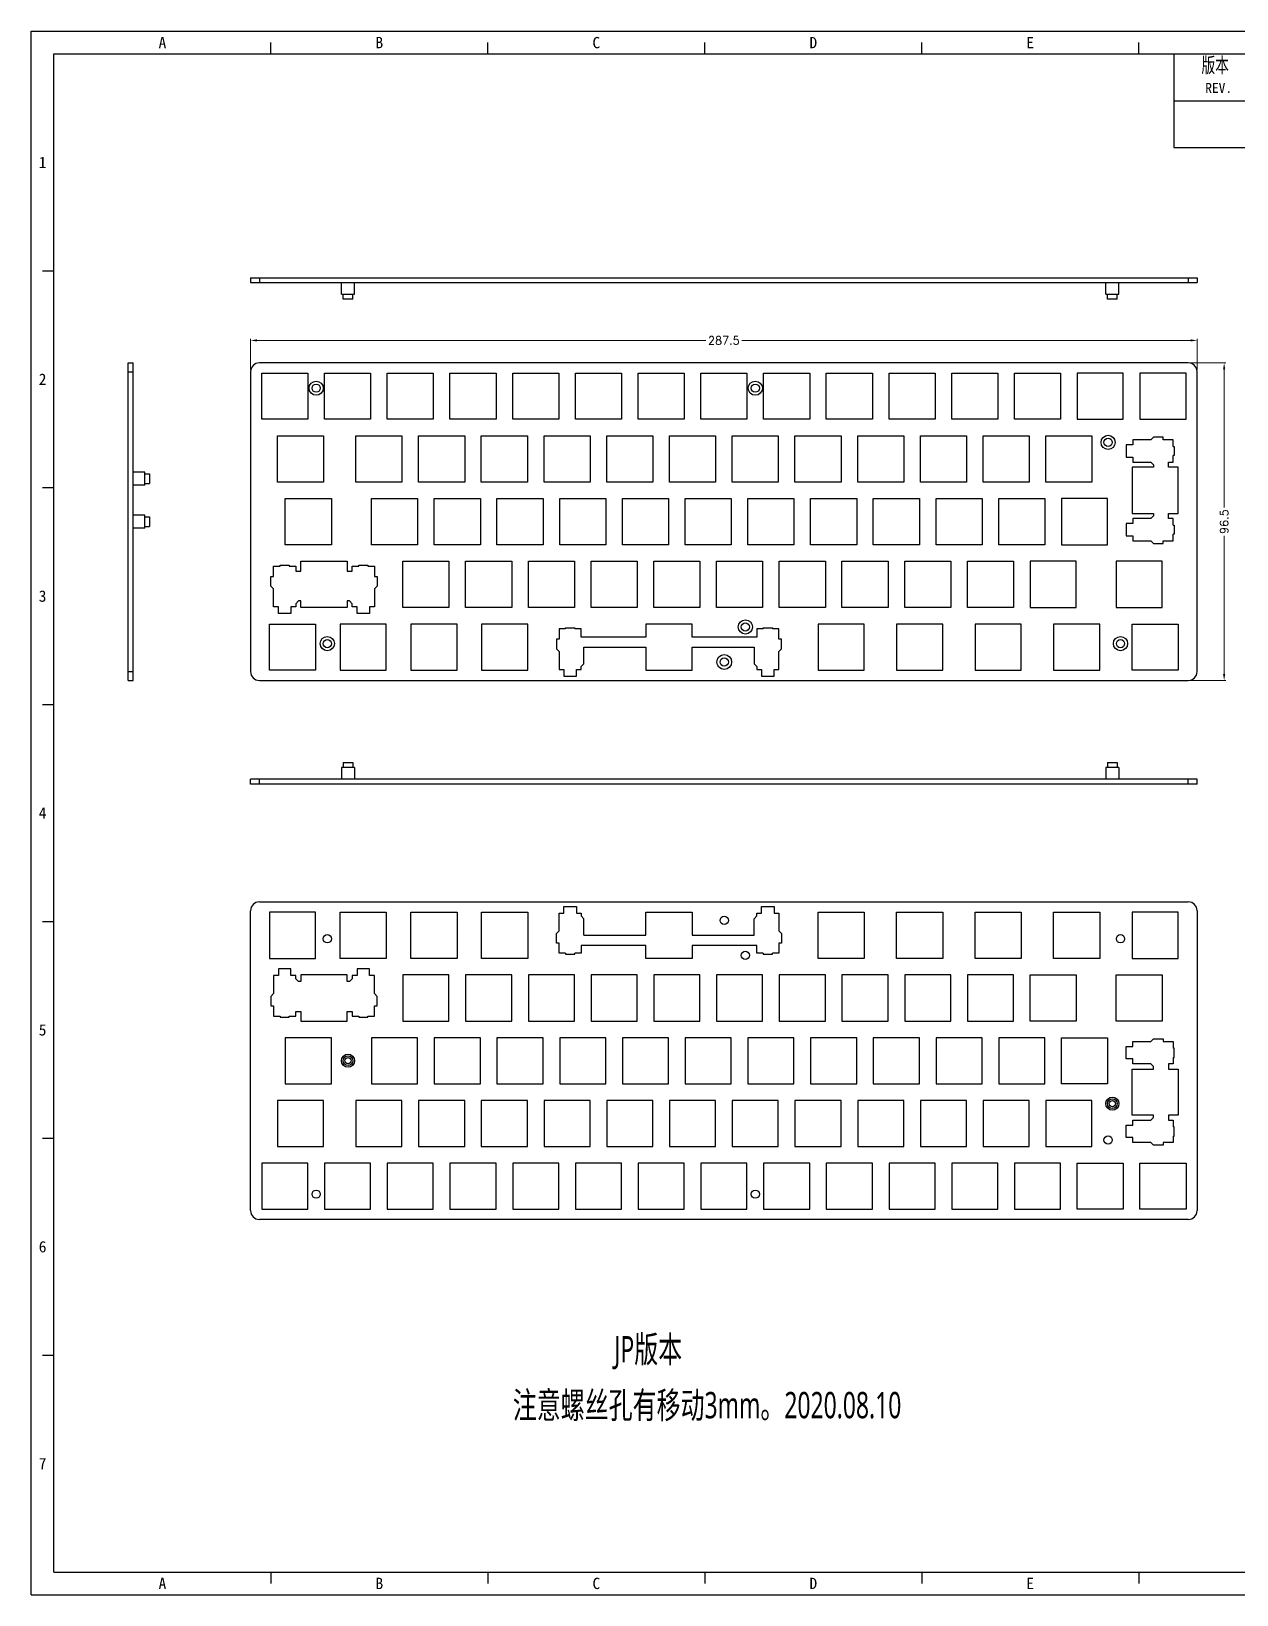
# Model space of a CAD drawing. Header units: millimetres. Extents: x 2161 to 4636, y 409 to 983.
# Drawn here: x 3963.5 to 4329.6, y 508 to 983 of the extents above; entities that cross this region are included whole.
import ezdxf
from ezdxf.enums import TextEntityAlignment as Align

# ---------------------------------------------------------------- set-up
doc = ezdxf.new("R2010")
doc.units = ezdxf.units.MM
doc.header["$LTSCALE"] = 30.734
doc.header["$PDSIZE"] = 0.1
doc.layers.get('0').update_dxf_attribs({"linetype": 'CONTINUOUS'})
doc.layers.get('Defpoints').update_dxf_attribs({"linetype": 'CONTINUOUS'})
doc.layers.add('BORDER', color=5, linetype='CONTINUOUS')
doc.layers.add('dim', color=82, linetype='CONTINUOUS', lineweight=9)
doc.styles.add('BORDER', font='')
doc.styles.add('ROMANC', font='romanc.shx', dxfattribs={"bigfont": 'gbcbig.shx'})
doc.styles.get("Standard").update_dxf_attribs({"font": 'txt', "width": 0.667})
doc.styles.get('BORDER').set_extended_font_data('SimSun')
doc.dimstyles.new('YanXiu', dxfattribs={"dimtxt": 2.5, "dimasz": 2.2, "dimexe": 0.66, "dimexo": 0.66, "dimgap": 0.66, "dimtad": 0, "dimdsep": 46, "dimtxsty": 'ROMANC', "dimcen": 0, "dimclrd": 256, "dimclre": 131, "dimclrt": 42, "dimazin": 2, "dimtfac": 1, "dimtofl": 0, "dimtmove": 0, "dimatfit": 3, "dimfxl": 0, "dimlwd": 5, "dimlwe": 5, "dimarcsym": 0})

# ---------------------------------------------------------------- blocks, each defined once
blk = doc.blocks.new('IF2新图框')
at = {"color": 253}
for p, q in [((-325.64, 468.15), (-325.64, 439.73)), ((-325.64, 453.91), (-6.88, 453.91)), ((-325.64, 439.73), (-6.88, 439.73))]:
    blk.add_line(p, q, dxfattribs=at)
at = {"layer": 'BORDER', "color": 0, "linetype": 'Continuous'}
for p, q in [((-672.69, 0), (-672.69, 475.03)), ((-672.69, 475.03), (0, 475.03)), ((-599.91, 468.15), (-599.91, 471.59)), ((-534.02, 468.15), (-534.02, 471.59)), ((-468.13, 468.15), (-468.13, 471.59)), ((-402.24, 468.15), (-402.24, 471.59)), ((-336.34, 468.15), (-336.34, 471.59)), ((-665.81, 6.88), (-665.81, 468.15)), ((-665.81, 468.15), (-6.88, 468.15)), ((-669.25, 402.26), (-665.81, 402.26)), ((-669.25, 336.37), (-665.81, 336.37)), ((-669.25, 270.47), (-665.81, 270.47)), ((-669.25, 204.58), (-665.81, 204.58)), ((-669.25, 138.69), (-665.81, 138.69)), ((-669.25, 72.8), (-665.81, 72.8)), ((-665.81, 6.88), (-6.88, 6.88)), ((-599.91, 6.88), (-599.91, 3.44)), ((-534.02, 6.88), (-534.02, 3.44)), ((-468.13, 6.88), (-468.13, 3.44)), ((-402.24, 6.88), (-402.24, 3.44)), ((-336.34, 6.88), (-336.34, 3.44)), ((-672.69, 0), (0, 0))]:
    blk.add_line(p, q, dxfattribs=at)
at = {"color": 0, "linetype": 'Continuous'}
blk.add_text('REV.', height=2.988, dxfattribs=at).set_placement((-316.13, 456.32))
at = {"color": 141, "insert": (-317.28, 467.05), "char_height": 4.5821, "width": 80.2112, "attachment_point": 1}
blk.add_mtext('{\\fSimSun|b0|i0|c134|p54;版本}', dxfattribs=at)
at = {"layer": 'BORDER', "color": 0, "style": 'BORDER'}
for s, p in [('A', (-632.86, 471.59)), ('B', (-566.97, 471.59)), ('C', (-501.08, 471.59)), ('D', (-435.18, 471.59)), ('E', (-369.29, 471.59)), ('1', (-669.25, 435.2)), ('2', (-669.25, 369.31)), ('3', (-669.25, 303.42)), ('4', (-669.25, 237.53)), ('5', (-669.25, 171.63)), ('6', (-669.25, 105.74)), ('7', (-669.25, 39.85)), ('A', (-632.86, 3.44)), ('B', (-566.97, 3.44)), ('C', (-501.08, 3.44)), ('D', (-435.18, 3.44)), ('E', (-369.29, 3.44))]:
    blk.add_text(s, height=3.44, dxfattribs=at).set_placement(p, align=Align.MIDDLE_CENTER)
blk = doc.blocks.new('*D7')
at = {"layer": 'Defpoints', "color": 0, "transparency": 16777216}
for p in [(4317.54, 889.1), (4030.04, 879.59), (4317.54, 879.59)]:
    blk.add_point(p, dxfattribs=at)
at = {"layer": 'dim', "color": 131, "lineweight": 5, "transparency": 16777216}
for p, q in [((4030.04, 880.09), (4030.04, 889.6)), ((4317.54, 880.09), (4317.54, 889.6))]:
    blk.add_line(p, q, dxfattribs=at)
at = {"layer": 'dim', "lineweight": 5, "transparency": 16777216}
for p, q in [((4032.04, 889.1), (4168.29, 889.1)), ((4315.54, 889.1), (4179.29, 889.1))]:
    blk.add_line(p, q, dxfattribs=at)
at = {"layer": 'dim', "transparency": 16777216}
for points in [[(4032.04, 889.44), (4032.04, 888.77), (4030.04, 889.1)], [(4315.54, 889.44), (4315.54, 888.77), (4317.54, 889.1)]]:
    blk.add_solid(points, dxfattribs=at)
at = {"layer": 'dim', "color": 42, "transparency": 16777216, "insert": (4173.79, 889.1), "char_height": 2.5, "attachment_point": 5, "style": 'ROMANC'}
blk.add_mtext('287.5', dxfattribs=at)
blk = doc.blocks.new('*D8')
at = {"layer": 'Defpoints', "color": 0, "transparency": 16777216}
for p in [(4314.84, 882.29), (4314.84, 785.79), (4325.74, 785.79)]:
    blk.add_point(p, dxfattribs=at)
at = {"layer": 'dim', "color": 131, "lineweight": 5, "transparency": 16777216}
for p, q in [((4315.34, 882.29), (4326.24, 882.29)), ((4315.34, 785.79), (4326.24, 785.79))]:
    blk.add_line(p, q, dxfattribs=at)
at = {"layer": 'dim', "lineweight": 5, "transparency": 16777216}
for p, q in [((4325.74, 880.29), (4325.74, 838.35)), ((4325.74, 787.79), (4325.74, 829.73))]:
    blk.add_line(p, q, dxfattribs=at)
at = {"layer": 'dim', "transparency": 16777216}
for points in [[(4325.4, 880.29), (4326.07, 880.29), (4325.74, 882.29)], [(4325.4, 787.79), (4326.07, 787.79), (4325.74, 785.79)]]:
    blk.add_solid(points, dxfattribs=at)
at = {"layer": 'dim', "color": 42, "transparency": 16777216, "insert": (4325.74, 834.04), "char_height": 2.5, "attachment_point": 5, "rotation": 90, "style": 'ROMANC'}
blk.add_mtext('96.5', dxfattribs=at)

msp = doc.modelspace()

# ---------------------------------------------------------------- linework, layer by layer
at = {"color": 7, "linetype": 'Continuous'}
for p, q in [((4030.035, 908.161), (4030.035, 906.661)), ((4030.035, 908.161), (4317.535, 908.161)), ((4032.735, 908.161), (4032.735, 906.661)), ((4314.835, 908.161), (4314.835, 906.661)), ((4317.535, 908.161), (4317.535, 906.661)), ((4030.035, 906.661), (4317.535, 906.661)), ((4057.65, 903.161), (4057.65, 906.661)), ((4057.65, 903.161), (4061.65, 903.161)), ((4058.15, 901.661), (4058.15, 903.161)), ((4061.15, 901.661), (4061.15, 903.161)), ((4061.65, 903.161), (4061.65, 906.661)), ((4289.8, 903.161), (4289.8, 906.661)), ((4289.8, 903.161), (4293.8, 903.161)), ((4290.3, 901.661), (4290.3, 903.161)), ((4293.3, 901.661), (4293.3, 903.161)), ((4293.8, 903.161), (4293.8, 906.661)), ((4061.15, 901.661), (4058.15, 901.661)), ((4293.3, 901.661), (4290.3, 901.661)), ((3992.909, 785.787), (3992.909, 882.287)), ((3992.909, 882.287), (3994.409, 882.287)), ((3992.909, 879.587), (3994.409, 879.587)), ((3994.409, 785.787), (3994.409, 882.287)), ((4030.035, 879.587), (4030.035, 788.487)), ((4314.835, 882.287), (4032.735, 882.287)), ((4033.46, 865.137), (4033.46, 879.137)), ((4033.46, 879.137), (4047.46, 879.137)), ((4047.46, 879.137), (4047.46, 865.137)), ((4052.51, 865.137), (4052.51, 879.137)), ((4052.51, 879.137), (4066.51, 879.137)), ((4066.51, 879.137), (4066.51, 865.137)), ((4071.56, 865.137), (4071.56, 879.137)), ((4071.56, 879.137), (4085.56, 879.137)), ((4085.56, 879.137), (4085.56, 865.137)), ((4090.61, 865.137), (4090.61, 879.137)), ((4090.61, 879.137), (4104.61, 879.137)), ((4104.61, 879.137), (4104.61, 865.137)), ((4109.66, 865.137), (4109.66, 879.137)), ((4109.66, 879.137), (4123.66, 879.137)), ((4123.66, 879.137), (4123.66, 865.137)), ((4128.71, 865.137), (4128.71, 879.137)), ((4128.71, 879.137), (4142.71, 879.137)), ((4142.71, 879.137), (4142.71, 865.137)), ((4147.76, 865.137), (4147.76, 879.137)), ((4147.76, 879.137), (4161.76, 879.137)), ((4161.76, 879.137), (4161.76, 865.137)), ((4166.81, 865.137), (4166.81, 879.137)), ((4166.81, 879.137), (4180.81, 879.137)), ((4180.81, 879.137), (4180.81, 865.137)), ((4185.86, 865.137), (4185.86, 879.137)), ((4185.86, 879.137), (4199.86, 879.137)), ((4199.86, 879.137), (4199.86, 865.137)), ((4204.91, 865.137), (4204.91, 879.137)), ((4204.91, 879.137), (4218.91, 879.137)), ((4218.91, 879.137), (4218.91, 865.137)), ((4223.96, 865.137), (4223.96, 879.137)), ((4223.96, 879.137), (4237.96, 879.137)), ((4237.96, 879.137), (4237.96, 865.137)), ((4243.01, 879.137), (4257.01, 879.137)), ((4243.01, 865.137), (4243.01, 879.137)), ((4257.01, 879.137), (4257.01, 865.137)), ((4262.06, 879.137), (4276.06, 879.137)), ((4262.06, 865.137), (4262.06, 879.137)), ((4276.06, 879.137), (4276.06, 865.137)), ((4295.11, 879.137), (4281.11, 879.137)), ((4281.11, 879.137), (4281.11, 865.137)), ((4295.11, 865.137), (4295.11, 879.137)), ((4314.16, 879.137), (4300.16, 879.137)), ((4300.16, 879.137), (4300.16, 865.137)), ((4314.16, 865.137), (4314.16, 879.137)), ((4317.535, 788.487), (4317.535, 879.587)), ((4047.46, 865.137), (4033.46, 865.137)), ((4066.51, 865.137), (4052.51, 865.137)), ((4085.56, 865.137), (4071.56, 865.137)), ((4104.61, 865.137), (4090.61, 865.137)), ((4123.66, 865.137), (4109.66, 865.137)), ((4142.71, 865.137), (4128.71, 865.137)), ((4161.76, 865.137), (4147.76, 865.137)), ((4180.81, 865.137), (4166.81, 865.137)), ((4199.86, 865.137), (4185.86, 865.137)), ((4218.91, 865.137), (4204.91, 865.137)), ((4237.96, 865.137), (4223.96, 865.137)), ((4257.01, 865.137), (4243.01, 865.137)), ((4276.06, 865.137), (4262.06, 865.137)), ((4281.11, 865.137), (4295.11, 865.137)), ((4300.16, 865.137), (4314.16, 865.137)), ((4038.21, 846.087), (4038.21, 860.087)), ((4038.21, 860.087), (4052.21, 860.087)), ((4052.21, 860.087), (4052.21, 846.087)), ((4062.04, 846.087), (4062.04, 860.087)), ((4062.04, 860.087), (4076.04, 860.087)), ((4076.04, 860.087), (4076.04, 846.087)), ((4081.09, 846.087), (4081.09, 860.087)), ((4081.09, 860.087), (4095.09, 860.087)), ((4095.09, 860.087), (4095.09, 846.087)), ((4100.14, 846.087), (4100.14, 860.087)), ((4100.14, 860.087), (4114.14, 860.087)), ((4114.14, 860.087), (4114.14, 846.087)), ((4119.19, 846.087), (4119.19, 860.087)), ((4119.19, 860.087), (4133.19, 860.087)), ((4133.19, 860.087), (4133.19, 846.087)), ((4138.24, 846.087), (4138.24, 860.087)), ((4138.24, 860.087), (4152.24, 860.087)), ((4152.24, 860.087), (4152.24, 846.087)), ((4157.29, 846.087), (4157.29, 860.087)), ((4157.29, 860.087), (4171.29, 860.087)), ((4171.29, 860.087), (4171.29, 846.087)), ((4176.34, 846.087), (4176.34, 860.087)), ((4176.34, 860.087), (4190.34, 860.087)), ((4190.34, 860.087), (4190.34, 846.087)), ((4195.39, 846.087), (4195.39, 860.087)), ((4195.39, 860.087), (4209.39, 860.087)), ((4209.39, 860.087), (4209.39, 846.087)), ((4214.44, 860.087), (4228.44, 860.087)), ((4214.44, 846.087), (4214.44, 860.087)), ((4228.44, 860.087), (4228.44, 846.087)), ((4233.49, 860.087), (4247.49, 860.087)), ((4233.49, 846.087), (4233.49, 860.087)), ((4247.49, 860.087), (4247.49, 846.087)), ((4252.54, 860.087), (4266.54, 860.087)), ((4252.54, 846.087), (4252.54, 860.087)), ((4266.54, 860.087), (4266.54, 846.087)), ((4271.59, 860.087), (4285.59, 860.087)), ((4271.59, 846.087), (4271.59, 860.087)), ((4285.59, 860.087), (4285.59, 846.087)), ((4297.999, 857.415), (4295.949, 857.415)), ((4295.949, 857.415), (4295.949, 853.615)), ((4303.474, 858.89), (4297.999, 858.89)), ((4297.999, 858.89), (4297.999, 857.415)), ((4304.299, 859.715), (4303.474, 858.89)), ((4307.199, 859.715), (4304.299, 859.715)), ((4307.199, 858.89), (4307.199, 859.715)), ((4310.299, 858.89), (4307.199, 858.89)), ((4310.299, 856.915), (4310.299, 858.89)), ((4295.949, 853.615), (4297.999, 853.615)), ((4304.299, 850.565), (4297.799, 850.565)), ((4297.799, 850.565), (4297.799, 836.565)), ((4297.999, 853.615), (4297.999, 852.14)), ((4297.999, 852.14), (4303.474, 852.14)), ((4303.474, 852.14), (4304.299, 851.315)), ((4304.299, 851.315), (4304.299, 850.565)), ((4308.849, 852.14), (4310.299, 852.14)), ((4308.849, 850.565), (4308.849, 852.14)), ((4311.799, 850.565), (4308.849, 850.565)), ((4310.299, 852.14), (4310.299, 854.115)), ((4311.799, 836.565), (4311.799, 850.565)), ((3997.909, 849.087), (3994.409, 849.087)), ((3997.909, 845.088), (3997.909, 849.087)), ((3997.909, 848.587), (3999.409, 848.587)), ((3997.909, 845.587), (3999.409, 845.587)), ((3999.409, 848.587), (3999.409, 845.587)), ((4052.21, 846.087), (4038.21, 846.087)), ((4076.04, 846.087), (4062.04, 846.087)), ((4095.09, 846.087), (4081.09, 846.087)), ((4114.14, 846.087), (4100.14, 846.087)), ((4133.19, 846.087), (4119.19, 846.087)), ((4152.24, 846.087), (4138.24, 846.087)), ((4171.29, 846.087), (4157.29, 846.087)), ((4190.34, 846.087), (4176.34, 846.087)), ((4209.39, 846.087), (4195.39, 846.087)), ((4228.44, 846.087), (4214.44, 846.087)), ((4247.49, 846.087), (4233.49, 846.087)), ((4266.54, 846.087), (4252.54, 846.087)), ((4285.59, 846.087), (4271.59, 846.087)), ((3997.909, 845.087), (3994.409, 845.087)), ((4040.6, 827.037), (4040.6, 841.037)), ((4040.6, 841.037), (4054.6, 841.037)), ((4054.6, 841.037), (4054.6, 827.037)), ((4066.79, 827.037), (4066.79, 841.037)), ((4066.79, 841.037), (4080.79, 841.037)), ((4080.79, 841.037), (4080.79, 827.037)), ((4085.84, 827.037), (4085.84, 841.037)), ((4085.84, 841.037), (4099.84, 841.037)), ((4099.84, 841.037), (4099.84, 827.037)), ((4104.89, 827.037), (4104.89, 841.037)), ((4104.89, 841.037), (4118.89, 841.037)), ((4118.89, 841.037), (4118.89, 827.037)), ((4123.94, 827.037), (4123.94, 841.037)), ((4123.94, 841.037), (4137.94, 841.037)), ((4137.94, 841.037), (4137.94, 827.037)), ((4142.99, 827.037), (4142.99, 841.037)), ((4142.99, 841.037), (4156.99, 841.037)), ((4156.99, 841.037), (4156.99, 827.037)), ((4162.04, 827.037), (4162.04, 841.037)), ((4162.04, 841.037), (4176.04, 841.037)), ((4176.04, 841.037), (4176.04, 827.037)), ((4181.09, 827.037), (4181.09, 841.037)), ((4181.09, 841.037), (4195.09, 841.037)), ((4195.09, 841.037), (4195.09, 827.037)), ((4200.14, 841.037), (4214.14, 841.037)), ((4200.14, 827.037), (4200.14, 841.037)), ((4214.14, 841.037), (4214.14, 827.037)), ((4219.19, 841.037), (4233.19, 841.037)), ((4219.19, 827.037), (4219.19, 841.037)), ((4233.19, 841.037), (4233.19, 827.037)), ((4238.24, 841.037), (4252.24, 841.037)), ((4238.24, 827.037), (4238.24, 841.037)), ((4252.24, 841.037), (4252.24, 827.037)), ((4257.29, 841.037), (4271.29, 841.037)), ((4257.29, 827.037), (4257.29, 841.037)), ((4271.29, 841.037), (4271.29, 827.037)), ((4290.34, 841.037), (4276.34, 841.037)), ((4276.34, 841.037), (4276.34, 827.037)), ((4290.34, 827.037), (4290.34, 841.037)), ((4297.799, 836.565), (4304.299, 836.565)), ((4304.299, 836.565), (4304.299, 835.815)), ((4308.849, 836.565), (4311.799, 836.565)), ((4308.849, 834.99), (4308.849, 836.565)), ((3997.909, 836.037), (3994.409, 836.037)), ((3997.909, 832.037), (3994.409, 832.037)), ((3997.909, 832.038), (3997.909, 836.037)), ((3997.909, 835.537), (3999.409, 835.537)), ((3997.909, 832.537), (3999.409, 832.537)), ((3999.409, 835.537), (3999.409, 832.537)), ((4297.999, 833.515), (4295.949, 833.515)), ((4295.949, 833.515), (4295.949, 829.715)), ((4303.474, 834.99), (4297.999, 834.99)), ((4297.999, 834.99), (4297.999, 833.515)), ((4304.299, 835.815), (4303.474, 834.99)), ((4310.299, 834.99), (4308.849, 834.99)), ((4310.299, 833.015), (4310.299, 834.99)), ((4054.6, 827.037), (4040.6, 827.037)), ((4080.79, 827.037), (4066.79, 827.037)), ((4099.84, 827.037), (4085.84, 827.037)), ((4118.89, 827.037), (4104.89, 827.037)), ((4137.94, 827.037), (4123.94, 827.037)), ((4156.99, 827.037), (4142.99, 827.037)), ((4176.04, 827.037), (4162.04, 827.037)), ((4195.09, 827.037), (4181.09, 827.037)), ((4214.14, 827.037), (4200.14, 827.037)), ((4233.19, 827.037), (4219.19, 827.037)), ((4252.24, 827.037), (4238.24, 827.037)), ((4271.29, 827.037), (4257.29, 827.037)), ((4276.34, 827.037), (4290.34, 827.037)), ((4295.949, 829.715), (4297.999, 829.715)), ((4297.999, 829.715), (4297.999, 828.24)), ((4297.999, 828.24), (4303.474, 828.24)), ((4303.474, 828.24), (4304.299, 827.415)), ((4304.299, 827.415), (4307.199, 827.415)), ((4307.199, 828.24), (4310.299, 828.24)), ((4307.199, 827.415), (4307.199, 828.24)), ((4310.299, 828.24), (4310.299, 830.215)), ((4045.37, 819.037), (4045.37, 821.987)), ((4045.37, 821.987), (4059.37, 821.987)), ((4059.37, 821.987), (4059.37, 819.037)), ((4076.32, 807.987), (4076.32, 821.987)), ((4076.32, 821.987), (4090.32, 821.987)), ((4090.32, 821.987), (4090.32, 807.987)), ((4095.37, 807.987), (4095.37, 821.987)), ((4095.37, 821.987), (4109.37, 821.987)), ((4109.37, 821.987), (4109.37, 807.987)), ((4114.42, 807.987), (4114.42, 821.987)), ((4114.42, 821.987), (4128.42, 821.987)), ((4128.42, 821.987), (4128.42, 807.987)), ((4133.47, 807.987), (4133.47, 821.987)), ((4133.47, 821.987), (4147.47, 821.987)), ((4147.47, 821.987), (4147.47, 807.987)), ((4152.52, 807.987), (4152.52, 821.987)), ((4152.52, 821.987), (4166.52, 821.987)), ((4166.52, 821.987), (4166.52, 807.987)), ((4171.57, 821.987), (4185.57, 821.987)), ((4171.57, 807.987), (4171.57, 821.987)), ((4185.57, 821.987), (4185.57, 807.987)), ((4190.62, 821.987), (4204.62, 821.987)), ((4190.62, 807.987), (4190.62, 821.987)), ((4204.62, 821.987), (4204.62, 807.987)), ((4209.67, 821.987), (4223.67, 821.987)), ((4209.67, 807.987), (4209.67, 821.987)), ((4223.67, 821.987), (4223.67, 807.987)), ((4228.72, 821.987), (4242.72, 821.987)), ((4228.72, 807.987), (4228.72, 821.987)), ((4242.72, 821.987), (4242.72, 807.987)), ((4247.77, 821.987), (4261.77, 821.987)), ((4247.77, 807.987), (4247.77, 821.987)), ((4261.77, 821.987), (4261.77, 807.987)), ((4280.82, 821.987), (4266.82, 821.987)), ((4266.82, 821.987), (4266.82, 807.987)), ((4280.82, 807.987), (4280.82, 821.987)), ((4306.96, 821.987), (4292.96, 821.987)), ((4292.96, 821.987), (4292.96, 807.987)), ((4306.96, 807.987), (4306.96, 821.987)), ((4036.22, 814.487), (4036.22, 817.387)), ((4036.22, 817.387), (4037.045, 817.387)), ((4037.045, 817.387), (4037.045, 820.487)), ((4037.045, 820.487), (4039.02, 820.487)), ((4041.82, 820.487), (4043.795, 820.487)), ((4043.795, 820.487), (4043.795, 819.037)), ((4043.795, 819.037), (4045.37, 819.037)), ((4059.37, 819.037), (4060.945, 819.037)), ((4060.945, 819.037), (4060.945, 820.487)), ((4060.945, 820.487), (4062.92, 820.487)), ((4065.72, 820.487), (4067.695, 820.487)), ((4067.695, 820.487), (4067.695, 817.387)), ((4067.695, 817.387), (4068.52, 817.387)), ((4068.52, 817.387), (4068.52, 814.487)), ((4037.045, 813.662), (4036.22, 814.487)), ((4037.045, 808.187), (4037.045, 813.662)), ((4068.52, 814.487), (4067.695, 813.662)), ((4067.695, 813.662), (4067.695, 808.187)), ((4038.52, 808.187), (4037.045, 808.187)), ((4038.52, 806.137), (4038.52, 808.187)), ((4042.32, 808.187), (4042.32, 806.137)), ((4043.795, 808.187), (4042.32, 808.187)), ((4044.62, 809.937), (4043.795, 809.112)), ((4043.795, 809.112), (4043.795, 808.187)), ((4045.37, 809.937), (4044.62, 809.937)), ((4045.37, 807.987), (4045.37, 809.937)), ((4059.37, 807.987), (4045.37, 807.987)), ((4059.37, 809.937), (4059.37, 807.987)), ((4060.12, 809.937), (4059.37, 809.937)), ((4060.945, 809.112), (4060.12, 809.937)), ((4060.945, 808.187), (4060.945, 809.112)), ((4062.42, 808.187), (4060.945, 808.187)), ((4062.42, 806.137), (4062.42, 808.187)), ((4066.22, 808.187), (4066.22, 806.137)), ((4067.695, 808.187), (4066.22, 808.187)), ((4090.32, 807.987), (4076.32, 807.987)), ((4109.37, 807.987), (4095.37, 807.987)), ((4128.42, 807.987), (4114.42, 807.987)), ((4147.47, 807.987), (4133.47, 807.987)), ((4166.52, 807.987), (4152.52, 807.987)), ((4185.57, 807.987), (4171.57, 807.987)), ((4204.62, 807.987), (4190.62, 807.987)), ((4223.67, 807.987), (4209.67, 807.987)), ((4242.72, 807.987), (4228.72, 807.987)), ((4261.77, 807.987), (4247.77, 807.987)), ((4266.82, 807.987), (4280.82, 807.987)), ((4292.96, 807.987), (4306.96, 807.987)), ((4035.81, 788.937), (4035.81, 802.937)), ((4035.81, 802.937), (4049.81, 802.937)), ((4042.32, 806.137), (4038.52, 806.137)), ((4049.81, 802.937), (4049.81, 788.937)), ((4066.22, 806.137), (4062.42, 806.137)), ((4297.81, 802.937), (4311.81, 802.937)), ((4297.81, 788.937), (4297.81, 802.937)), ((4311.81, 802.937), (4311.81, 788.937)), ((4049.81, 788.937), (4035.81, 788.937)), ((4311.81, 788.937), (4297.81, 788.937)), ((3992.909, 788.487), (3994.409, 788.487)), ((3992.909, 785.787), (3994.409, 785.787)), ((4032.735, 785.787), (4314.835, 785.787)), ((4058.15, 760.821), (4058.15, 759.321)), ((4058.15, 760.821), (4061.15, 760.821)), ((4061.15, 760.821), (4061.15, 759.321)), ((4290.3, 760.821), (4293.3, 760.821)), ((4290.3, 760.821), (4290.3, 759.321)), ((4293.3, 760.821), (4293.3, 759.321)), ((4030.035, 754.321), (4030.035, 755.821)), ((4317.535, 755.821), (4030.035, 755.821)), ((4032.735, 754.321), (4032.735, 755.821)), ((4057.65, 759.321), (4057.65, 755.821)), ((4061.65, 759.321), (4057.65, 759.321)), ((4061.65, 759.321), (4061.65, 755.821)), ((4293.8, 759.321), (4289.8, 759.321)), ((4289.8, 759.321), (4289.8, 755.821)), ((4293.8, 759.321), (4293.8, 755.821)), ((4314.835, 754.321), (4314.835, 755.821)), ((4317.535, 754.321), (4317.535, 755.821)), ((4317.535, 754.321), (4030.035, 754.321)), ((4032.735, 718.508), (4314.835, 718.508)), ((4030.035, 624.708), (4030.035, 715.808)), ((4035.81, 715.358), (4035.81, 701.358)), ((4049.81, 715.358), (4035.81, 715.358)), ((4049.81, 701.358), (4049.81, 715.358)), ((4311.81, 715.358), (4297.81, 715.358)), ((4297.81, 715.358), (4297.81, 701.358)), ((4311.81, 701.358), (4311.81, 715.358)), ((4317.535, 715.808), (4317.535, 624.708)), ((4035.81, 701.358), (4049.81, 701.358)), ((4297.81, 701.358), (4311.81, 701.358)), ((4037.045, 696.108), (4037.045, 690.633)), ((4038.52, 696.108), (4037.045, 696.108)), ((4038.52, 698.158), (4038.52, 696.108)), ((4042.32, 698.158), (4038.52, 698.158)), ((4042.32, 696.108), (4042.32, 698.158)), ((4043.795, 696.108), (4042.32, 696.108)), ((4043.795, 695.183), (4043.795, 696.108)), ((4044.62, 694.358), (4043.795, 695.183)), ((4045.37, 694.358), (4044.62, 694.358)), ((4045.37, 696.308), (4045.37, 694.358)), ((4059.37, 696.308), (4045.37, 696.308)), ((4059.37, 694.358), (4059.37, 696.308)), ((4060.12, 694.358), (4059.37, 694.358)), ((4060.945, 695.183), (4060.12, 694.358)), ((4060.945, 696.108), (4060.945, 695.183)), ((4062.42, 696.108), (4060.945, 696.108)), ((4062.42, 698.158), (4062.42, 696.108)), ((4066.22, 698.158), (4062.42, 698.158)), ((4066.22, 698.158), (4062.42, 698.158)), ((4066.22, 696.108), (4066.22, 698.158)), ((4067.695, 696.108), (4066.22, 696.108)), ((4067.695, 690.633), (4067.695, 696.108)), ((4076.32, 696.308), (4076.32, 682.308)), ((4090.32, 696.308), (4076.32, 696.308)), ((4090.32, 682.308), (4090.32, 696.308)), ((4095.37, 696.308), (4095.37, 682.308)), ((4109.37, 696.308), (4095.37, 696.308)), ((4109.37, 682.308), (4109.37, 696.308)), ((4114.42, 696.308), (4114.42, 682.308)), ((4128.42, 696.308), (4114.42, 696.308)), ((4128.42, 682.308), (4128.42, 696.308)), ((4133.47, 696.308), (4133.47, 682.308)), ((4147.47, 696.308), (4133.47, 696.308)), ((4147.47, 682.308), (4147.47, 696.308)), ((4152.52, 696.308), (4152.52, 682.308)), ((4166.52, 696.308), (4152.52, 696.308)), ((4166.52, 682.308), (4166.52, 696.308)), ((4171.57, 696.308), (4171.57, 682.308)), ((4185.57, 696.308), (4171.57, 696.308)), ((4185.57, 682.308), (4185.57, 696.308)), ((4190.62, 696.308), (4190.62, 682.308)), ((4204.62, 696.308), (4190.62, 696.308)), ((4204.62, 682.308), (4204.62, 696.308)), ((4223.67, 696.308), (4209.67, 696.308)), ((4209.67, 696.308), (4209.67, 682.308)), ((4223.67, 682.308), (4223.67, 696.308)), ((4242.72, 696.308), (4228.72, 696.308)), ((4228.72, 696.308), (4228.72, 682.308)), ((4242.72, 682.308), (4242.72, 696.308)), ((4261.77, 696.308), (4247.77, 696.308)), ((4247.77, 696.308), (4247.77, 682.308)), ((4261.77, 682.308), (4261.77, 696.308)), ((4266.82, 696.308), (4280.82, 696.308)), ((4266.82, 682.308), (4266.82, 696.308)), ((4280.82, 696.308), (4280.82, 682.308)), ((4292.96, 696.308), (4306.96, 696.308)), ((4292.96, 682.308), (4292.96, 696.308)), ((4306.96, 696.308), (4306.96, 682.308)), ((4037.045, 690.633), (4036.22, 689.808)), ((4036.22, 689.808), (4036.22, 686.908)), ((4068.52, 689.808), (4067.695, 690.633)), ((4068.52, 686.908), (4068.52, 689.808)), ((4036.22, 686.908), (4037.045, 686.908)), ((4037.045, 686.908), (4037.045, 683.808)), ((4043.795, 683.808), (4043.795, 685.258)), ((4043.795, 685.258), (4045.37, 685.258)), ((4045.37, 685.258), (4045.37, 682.308)), ((4059.37, 682.308), (4059.37, 685.258)), ((4059.37, 685.258), (4060.945, 685.258)), ((4060.945, 685.258), (4060.945, 683.808)), ((4067.695, 683.808), (4067.695, 686.908)), ((4067.695, 686.908), (4068.52, 686.908)), ((4037.045, 683.808), (4039.02, 683.808)), ((4041.82, 683.808), (4043.795, 683.808)), ((4045.37, 682.308), (4059.37, 682.308)), ((4060.945, 683.808), (4062.92, 683.808)), ((4065.72, 683.808), (4067.695, 683.808)), ((4076.32, 682.308), (4090.32, 682.308)), ((4095.37, 682.308), (4109.37, 682.308)), ((4114.42, 682.308), (4128.42, 682.308)), ((4133.47, 682.308), (4147.47, 682.308)), ((4152.52, 682.308), (4166.52, 682.308)), ((4171.57, 682.308), (4185.57, 682.308)), ((4190.62, 682.308), (4204.62, 682.308)), ((4209.67, 682.308), (4223.67, 682.308)), ((4228.72, 682.308), (4242.72, 682.308)), ((4247.77, 682.308), (4261.77, 682.308)), ((4280.82, 682.308), (4266.82, 682.308)), ((4306.96, 682.308), (4292.96, 682.308)), ((4040.6, 677.258), (4040.6, 663.258)), ((4054.6, 677.258), (4040.6, 677.258)), ((4054.6, 663.258), (4054.6, 677.258)), ((4066.79, 677.258), (4066.79, 663.258)), ((4080.79, 677.258), (4066.79, 677.258)), ((4080.79, 663.258), (4080.79, 677.258)), ((4085.84, 677.258), (4085.84, 663.258)), ((4099.84, 677.258), (4085.84, 677.258)), ((4099.84, 663.258), (4099.84, 677.258)), ((4104.89, 677.258), (4104.89, 663.258)), ((4118.89, 677.258), (4104.89, 677.258)), ((4118.89, 663.258), (4118.89, 677.258)), ((4123.94, 677.258), (4123.94, 663.258)), ((4137.94, 677.258), (4123.94, 677.258)), ((4137.94, 663.258), (4137.94, 677.258)), ((4142.99, 677.258), (4142.99, 663.258)), ((4156.99, 677.258), (4142.99, 677.258)), ((4156.99, 663.258), (4156.99, 677.258)), ((4162.04, 677.258), (4162.04, 663.258)), ((4176.04, 677.258), (4162.04, 677.258)), ((4176.04, 663.258), (4176.04, 677.258)), ((4181.09, 677.258), (4181.09, 663.258)), ((4195.09, 677.258), (4181.09, 677.258)), ((4195.09, 663.258), (4195.09, 677.258)), ((4214.14, 677.258), (4200.14, 677.258)), ((4200.14, 677.258), (4200.14, 663.258)), ((4214.14, 663.258), (4214.14, 677.258)), ((4233.19, 677.258), (4219.19, 677.258)), ((4219.19, 677.258), (4219.19, 663.258)), ((4233.19, 663.258), (4233.19, 677.258)), ((4252.24, 677.258), (4238.24, 677.258)), ((4238.24, 677.258), (4238.24, 663.258)), ((4252.24, 663.258), (4252.24, 677.258)), ((4271.29, 677.258), (4257.29, 677.258)), ((4257.29, 677.258), (4257.29, 663.258)), ((4271.29, 663.258), (4271.29, 677.258)), ((4276.34, 677.258), (4290.34, 677.258)), ((4276.34, 663.258), (4276.34, 677.258)), ((4290.34, 677.258), (4290.34, 663.258)), ((4295.949, 674.581), (4297.999, 674.581)), ((4295.949, 670.781), (4295.949, 674.581)), ((4297.999, 676.056), (4303.474, 676.056)), ((4297.999, 674.581), (4297.999, 676.056)), ((4303.474, 676.056), (4304.299, 676.881)), ((4304.299, 676.881), (4307.199, 676.881)), ((4307.199, 676.881), (4307.199, 676.056)), ((4307.199, 676.056), (4310.299, 676.056)), ((4310.299, 676.056), (4310.299, 674.081)), ((4297.999, 670.781), (4295.949, 670.781)), ((4297.999, 669.306), (4297.999, 670.781)), ((4310.299, 671.281), (4310.299, 669.306)), ((4297.799, 667.731), (4304.299, 667.731)), ((4297.799, 653.731), (4297.799, 667.731)), ((4303.474, 669.306), (4297.999, 669.306)), ((4304.299, 668.481), (4303.474, 669.306)), ((4304.299, 667.731), (4304.299, 668.481)), ((4310.299, 669.306), (4308.849, 669.306)), ((4308.849, 669.306), (4308.849, 667.731)), ((4308.849, 667.731), (4311.799, 667.731)), ((4311.799, 667.731), (4311.799, 653.731)), ((4040.6, 663.258), (4054.6, 663.258)), ((4066.79, 663.258), (4080.79, 663.258)), ((4085.84, 663.258), (4099.84, 663.258)), ((4104.89, 663.258), (4118.89, 663.258)), ((4123.94, 663.258), (4137.94, 663.258)), ((4142.99, 663.258), (4156.99, 663.258)), ((4162.04, 663.258), (4176.04, 663.258)), ((4181.09, 663.258), (4195.09, 663.258)), ((4200.14, 663.258), (4214.14, 663.258)), ((4219.19, 663.258), (4233.19, 663.258)), ((4238.24, 663.258), (4252.24, 663.258)), ((4257.29, 663.258), (4271.29, 663.258)), ((4290.34, 663.258), (4276.34, 663.258)), ((4038.21, 658.208), (4038.21, 644.208)), ((4052.21, 658.208), (4038.21, 658.208)), ((4052.21, 644.208), (4052.21, 658.208)), ((4062.04, 658.208), (4062.04, 644.208)), ((4076.04, 658.208), (4062.04, 658.208)), ((4076.04, 644.208), (4076.04, 658.208)), ((4081.09, 658.208), (4081.09, 644.208)), ((4095.09, 658.208), (4081.09, 658.208)), ((4095.09, 644.208), (4095.09, 658.208)), ((4100.14, 658.208), (4100.14, 644.208)), ((4114.14, 658.208), (4100.14, 658.208)), ((4114.14, 644.208), (4114.14, 658.208)), ((4119.19, 658.208), (4119.19, 644.208)), ((4133.19, 658.208), (4119.19, 658.208)), ((4133.19, 644.208), (4133.19, 658.208)), ((4138.24, 658.208), (4138.24, 644.208)), ((4152.24, 658.208), (4138.24, 658.208)), ((4152.24, 644.208), (4152.24, 658.208)), ((4157.29, 658.208), (4157.29, 644.208)), ((4171.29, 658.208), (4157.29, 658.208)), ((4171.29, 644.208), (4171.29, 658.208)), ((4190.34, 658.208), (4176.34, 658.208)), ((4176.34, 658.208), (4176.34, 644.208)), ((4190.34, 644.208), (4190.34, 658.208)), ((4209.39, 658.208), (4195.39, 658.208)), ((4195.39, 658.208), (4195.39, 644.208)), ((4209.39, 644.208), (4209.39, 658.208)), ((4228.44, 658.208), (4214.44, 658.208)), ((4214.44, 658.208), (4214.44, 644.208)), ((4228.44, 644.208), (4228.44, 658.208)), ((4247.49, 658.208), (4233.49, 658.208)), ((4233.49, 658.208), (4233.49, 644.208)), ((4247.49, 644.208), (4247.49, 658.208)), ((4266.54, 658.208), (4252.54, 658.208)), ((4252.54, 658.208), (4252.54, 644.208)), ((4266.54, 644.208), (4266.54, 658.208)), ((4285.59, 658.208), (4271.59, 658.208)), ((4271.59, 658.208), (4271.59, 644.208)), ((4285.59, 644.208), (4285.59, 658.208)), ((4304.299, 653.731), (4297.799, 653.731)), ((4297.999, 652.156), (4303.474, 652.156)), ((4297.999, 650.681), (4297.999, 652.156)), ((4303.474, 652.156), (4304.299, 652.981)), ((4304.299, 652.981), (4304.299, 653.731)), ((4311.799, 653.731), (4308.849, 653.731)), ((4308.849, 653.731), (4308.849, 652.156)), ((4308.849, 652.156), (4310.299, 652.156)), ((4310.299, 652.156), (4310.299, 650.181)), ((4295.949, 650.681), (4297.999, 650.681)), ((4295.949, 646.881), (4295.949, 650.681)), ((4297.999, 646.881), (4295.949, 646.881)), ((4297.999, 645.406), (4297.999, 646.881)), ((4310.299, 647.381), (4310.299, 645.406)), ((4038.21, 644.208), (4052.21, 644.208)), ((4062.04, 644.208), (4076.04, 644.208)), ((4081.09, 644.208), (4095.09, 644.208)), ((4100.14, 644.208), (4114.14, 644.208)), ((4119.19, 644.208), (4133.19, 644.208)), ((4138.24, 644.208), (4152.24, 644.208)), ((4157.29, 644.208), (4171.29, 644.208)), ((4176.34, 644.208), (4190.34, 644.208)), ((4195.39, 644.208), (4209.39, 644.208)), ((4214.44, 644.208), (4228.44, 644.208)), ((4233.49, 644.208), (4247.49, 644.208)), ((4252.54, 644.208), (4266.54, 644.208)), ((4271.59, 644.208), (4285.59, 644.208)), ((4303.474, 645.406), (4297.999, 645.406)), ((4304.299, 644.581), (4303.474, 645.406)), ((4307.199, 644.581), (4304.299, 644.581)), ((4310.299, 645.406), (4307.199, 645.406)), ((4307.199, 645.406), (4307.199, 644.581)), ((4033.46, 639.158), (4033.46, 625.158)), ((4047.46, 639.158), (4033.46, 639.158)), ((4047.46, 625.158), (4047.46, 639.158)), ((4052.51, 639.158), (4052.51, 625.158)), ((4066.51, 639.158), (4052.51, 639.158)), ((4066.51, 625.158), (4066.51, 639.158)), ((4071.56, 639.158), (4071.56, 625.158)), ((4085.56, 639.158), (4071.56, 639.158)), ((4085.56, 625.158), (4085.56, 639.158)), ((4090.61, 639.158), (4090.61, 625.158)), ((4104.61, 639.158), (4090.61, 639.158)), ((4104.61, 625.158), (4104.61, 639.158)), ((4109.66, 639.158), (4109.66, 625.158)), ((4123.66, 639.158), (4109.66, 639.158)), ((4123.66, 625.158), (4123.66, 639.158)), ((4128.71, 639.158), (4128.71, 625.158)), ((4142.71, 639.158), (4128.71, 639.158)), ((4142.71, 625.158), (4142.71, 639.158)), ((4161.76, 639.158), (4147.76, 639.158)), ((4147.76, 639.158), (4147.76, 625.158)), ((4161.76, 625.158), (4161.76, 639.158)), ((4180.81, 639.158), (4166.81, 639.158)), ((4166.81, 639.158), (4166.81, 625.158)), ((4180.81, 625.158), (4180.81, 639.158)), ((4199.86, 639.158), (4185.86, 639.158)), ((4185.86, 639.158), (4185.86, 625.158)), ((4199.86, 625.158), (4199.86, 639.158)), ((4218.91, 639.158), (4204.91, 639.158)), ((4204.91, 639.158), (4204.91, 625.158)), ((4218.91, 625.158), (4218.91, 639.158)), ((4237.96, 639.158), (4223.96, 639.158)), ((4223.96, 639.158), (4223.96, 625.158)), ((4237.96, 625.158), (4237.96, 639.158)), ((4257.01, 639.158), (4243.01, 639.158)), ((4243.01, 639.158), (4243.01, 625.158)), ((4257.01, 625.158), (4257.01, 639.158)), ((4276.06, 639.158), (4262.06, 639.158)), ((4262.06, 639.158), (4262.06, 625.158)), ((4276.06, 625.158), (4276.06, 639.158)), ((4281.11, 639.158), (4295.11, 639.158)), ((4281.11, 625.158), (4281.11, 639.158)), ((4295.11, 639.158), (4295.11, 625.158)), ((4300.16, 639.158), (4314.16, 639.158)), ((4300.16, 625.158), (4300.16, 639.158)), ((4314.16, 639.158), (4314.16, 625.158)), ((4033.46, 625.158), (4047.46, 625.158)), ((4052.51, 625.158), (4066.51, 625.158)), ((4071.56, 625.158), (4085.56, 625.158)), ((4090.61, 625.158), (4104.61, 625.158)), ((4109.66, 625.158), (4123.66, 625.158)), ((4128.71, 625.158), (4142.71, 625.158)), ((4147.76, 625.158), (4161.76, 625.158)), ((4166.81, 625.158), (4180.81, 625.158)), ((4185.86, 625.158), (4199.86, 625.158)), ((4204.91, 625.158), (4218.91, 625.158)), ((4223.96, 625.158), (4237.96, 625.158)), ((4243.01, 625.158), (4257.01, 625.158)), ((4262.06, 625.158), (4276.06, 625.158)), ((4295.11, 625.158), (4281.11, 625.158)), ((4314.16, 625.158), (4300.16, 625.158)), ((4314.835, 622.008), (4032.735, 622.008))]:
    msp.add_line(p, q, dxfattribs=at)
at = {"color": 6, "linetype": 'Continuous'}
for p, q in [((4057.282, 802.937), (4057.282, 788.937)), ((4071.282, 802.937), (4057.282, 802.937)), ((4071.282, 788.937), (4071.282, 802.937)), ((4078.756, 802.937), (4078.756, 788.937)), ((4092.756, 802.937), (4078.756, 802.937)), ((4092.756, 788.937), (4092.756, 802.937)), ((4100.228, 802.937), (4100.228, 788.937)), ((4114.228, 802.937), (4100.228, 802.937)), ((4114.228, 788.937), (4114.228, 802.937)), ((4164.139, 802.937), (4150.139, 802.937)), ((4150.139, 802.937), (4150.139, 798.987)), ((4164.139, 798.987), (4164.139, 802.937)), ((4216.422, 802.937), (4202.422, 802.937)), ((4202.422, 802.937), (4202.422, 788.937)), ((4216.422, 788.937), (4216.422, 802.937)), ((4240.269, 802.937), (4226.269, 802.937)), ((4226.269, 802.937), (4226.269, 788.937)), ((4240.269, 788.937), (4240.269, 802.937)), ((4264.116, 802.937), (4250.116, 802.937)), ((4250.116, 802.937), (4250.116, 788.937)), ((4264.116, 788.937), (4264.116, 802.937)), ((4287.963, 802.937), (4273.963, 802.937)), ((4273.963, 802.937), (4273.963, 788.937)), ((4287.963, 788.937), (4287.963, 802.937)), ((4122.989, 798.337), (4122.989, 795.437)), ((4123.814, 798.337), (4122.989, 798.337)), ((4123.814, 801.437), (4123.814, 798.337)), ((4125.739, 801.437), (4123.814, 801.437)), ((4130.464, 801.437), (4128.539, 801.437)), ((4130.464, 798.987), (4130.464, 801.437)), ((4150.139, 798.987), (4130.464, 798.987)), ((4183.814, 798.987), (4164.139, 798.987)), ((4183.814, 801.437), (4183.814, 798.987)), ((4185.739, 801.437), (4183.814, 801.437)), ((4190.464, 801.437), (4188.539, 801.437)), ((4190.464, 798.337), (4190.464, 801.437)), ((4191.289, 798.337), (4190.464, 798.337)), ((4191.289, 795.437), (4191.289, 798.337)), ((4122.989, 795.437), (4123.814, 794.612)), ((4123.814, 794.612), (4123.814, 789.137)), ((4131.289, 795.887), (4150.139, 795.887)), ((4131.289, 790.887), (4131.289, 795.887)), ((4150.139, 795.887), (4150.139, 788.937)), ((4164.139, 795.887), (4182.989, 795.887)), ((4164.139, 788.937), (4164.139, 795.887)), ((4182.989, 795.887), (4182.989, 790.887)), ((4190.464, 794.612), (4191.289, 795.437)), ((4190.464, 789.137), (4190.464, 794.612)), ((4057.282, 788.937), (4071.282, 788.937)), ((4078.756, 788.937), (4092.756, 788.937)), ((4100.228, 788.937), (4114.228, 788.937)), ((4123.814, 789.137), (4125.239, 789.137)), ((4125.239, 789.137), (4125.239, 787.137)), ((4129.039, 787.137), (4129.039, 789.137)), ((4129.039, 789.137), (4130.464, 789.137)), ((4130.464, 790.062), (4131.289, 790.887)), ((4130.464, 789.137), (4130.464, 790.062)), ((4150.139, 788.937), (4164.139, 788.937)), ((4182.989, 790.887), (4183.814, 790.062)), ((4183.814, 790.062), (4183.814, 789.137)), ((4183.814, 789.137), (4185.239, 789.137)), ((4185.239, 789.137), (4185.239, 787.137)), ((4189.039, 789.137), (4190.464, 789.137)), ((4189.039, 787.137), (4189.039, 789.137)), ((4202.422, 788.937), (4216.422, 788.937)), ((4226.269, 788.937), (4240.269, 788.937)), ((4250.116, 788.937), (4264.116, 788.937)), ((4273.963, 788.937), (4287.963, 788.937)), ((4125.239, 787.137), (4129.039, 787.137)), ((4185.239, 787.137), (4189.039, 787.137)), ((4057.282, 701.358), (4057.282, 715.358)), ((4057.282, 715.358), (4071.282, 715.358)), ((4071.282, 715.358), (4071.282, 701.358)), ((4078.756, 701.358), (4078.756, 715.358)), ((4078.756, 715.358), (4092.756, 715.358)), ((4092.756, 715.358), (4092.756, 701.358)), ((4100.228, 701.358), (4100.228, 715.358)), ((4100.228, 715.358), (4114.228, 715.358)), ((4114.228, 715.358), (4114.228, 701.358)), ((4123.814, 709.683), (4123.814, 715.108)), ((4123.814, 715.108), (4125.239, 715.108)), ((4125.239, 715.108), (4125.239, 717.158)), ((4125.239, 717.158), (4129.039, 717.158)), ((4129.039, 717.158), (4129.039, 715.108)), ((4129.039, 715.108), (4130.464, 715.108)), ((4130.464, 715.108), (4130.464, 714.233)), ((4130.464, 714.233), (4131.289, 713.408)), ((4131.289, 708.408), (4131.289, 713.408)), ((4150.139, 715.358), (4164.139, 715.358)), ((4150.139, 708.408), (4150.139, 715.358)), ((4164.139, 715.358), (4164.139, 708.408)), ((4182.989, 713.408), (4183.814, 714.233)), ((4182.989, 708.408), (4182.989, 713.408)), ((4183.814, 715.108), (4185.239, 715.108)), ((4183.814, 714.233), (4183.814, 715.108)), ((4185.239, 717.158), (4189.039, 717.158)), ((4185.239, 715.108), (4185.239, 717.158)), ((4189.039, 717.158), (4189.039, 715.108)), ((4189.039, 715.108), (4190.464, 715.108)), ((4190.464, 715.108), (4190.464, 709.683)), ((4202.422, 715.358), (4216.422, 715.358)), ((4202.422, 701.358), (4202.422, 715.358)), ((4216.422, 715.358), (4216.422, 701.358)), ((4226.269, 715.358), (4240.269, 715.358)), ((4226.269, 701.358), (4226.269, 715.358)), ((4240.269, 715.358), (4240.269, 701.358)), ((4250.116, 715.358), (4264.116, 715.358)), ((4250.116, 701.358), (4250.116, 715.358)), ((4264.116, 715.358), (4264.116, 701.358)), ((4273.963, 715.358), (4287.963, 715.358)), ((4273.963, 701.358), (4273.963, 715.358)), ((4287.963, 715.358), (4287.963, 701.358)), ((4122.989, 708.858), (4123.814, 709.683)), ((4122.989, 705.958), (4122.989, 708.858)), ((4131.289, 708.408), (4150.139, 708.408)), ((4164.139, 708.408), (4182.989, 708.408)), ((4190.464, 709.683), (4191.289, 708.858)), ((4191.289, 708.858), (4191.289, 705.958)), ((4123.814, 705.958), (4122.989, 705.958)), ((4123.814, 702.908), (4123.814, 705.958)), ((4130.464, 705.308), (4130.464, 702.908)), ((4150.139, 705.308), (4130.464, 705.308)), ((4150.139, 701.358), (4150.139, 705.308)), ((4183.814, 705.308), (4164.139, 705.308)), ((4164.139, 705.308), (4164.139, 701.358)), ((4183.814, 702.908), (4183.814, 705.308)), ((4191.289, 705.958), (4190.464, 705.958)), ((4190.464, 705.958), (4190.464, 702.908)), ((4071.282, 701.358), (4057.282, 701.358)), ((4092.756, 701.358), (4078.756, 701.358)), ((4114.228, 701.358), (4100.228, 701.358)), ((4125.739, 702.908), (4123.814, 702.908)), ((4130.464, 702.908), (4128.539, 702.908)), ((4164.139, 701.358), (4150.139, 701.358)), ((4185.739, 702.908), (4183.814, 702.908)), ((4190.464, 702.908), (4188.539, 702.908)), ((4216.422, 701.358), (4202.422, 701.358)), ((4240.269, 701.358), (4226.269, 701.358)), ((4264.116, 701.358), (4250.116, 701.358)), ((4287.963, 701.358), (4273.963, 701.358))]:
    msp.add_line(p, q, dxfattribs=at)
for points in [[(4310.299, 856.915), (4310.599, 856.915), (4310.599, 854.115), (4310.299, 854.115)], [(4310.299, 833.015), (4310.599, 833.015), (4310.599, 830.215), (4310.299, 830.215)], [(4039.02, 820.487), (4039.02, 820.787), (4041.82, 820.787), (4041.82, 820.487)], [(4062.92, 820.487), (4062.92, 820.787), (4065.72, 820.787), (4065.72, 820.487)], [(4039.02, 683.808), (4039.02, 683.508), (4041.82, 683.508), (4041.82, 683.808)], [(4062.92, 683.808), (4062.92, 683.508), (4065.72, 683.508), (4065.72, 683.808)], [(4310.299, 671.281), (4310.599, 671.281), (4310.599, 674.081), (4310.299, 674.081)], [(4310.299, 647.381), (4310.599, 647.381), (4310.599, 650.181), (4310.299, 650.181)]]:
    msp.add_lwpolyline(points)
for points in [[(4125.739, 801.437), (4125.739, 801.737), (4128.539, 801.737), (4128.539, 801.437)], [(4185.739, 801.437), (4185.739, 801.737), (4188.539, 801.737), (4188.539, 801.437)], [(4125.739, 702.908), (4125.739, 702.608), (4128.539, 702.608), (4128.539, 702.908)], [(4185.739, 702.908), (4185.739, 702.608), (4188.539, 702.608), (4188.539, 702.908)]]:
    msp.add_lwpolyline(points, dxfattribs=at)
at = {"color": 7, "linetype": 'Continuous'}
for centre, radius in [((4049.985, 874.587), 2.15), ((4049.985, 874.587), 1.25), ((4183.335, 874.587), 2.15), ((4183.335, 874.587), 1.25), ((4290.496, 858.139), 2.15), ((4290.496, 858.139), 1.25), ((4053.36, 796.987), 2.15), ((4053.36, 796.987), 1.25), ((4294.26, 796.987), 2.15), ((4294.26, 796.987), 1.25), ((4053.36, 707.308), 1.25), ((4294.26, 707.308), 1.25), ((4059.65, 670.258), 2), ((4059.65, 670.258), 1.5), ((4059.65, 670.258), 0.95), ((4291.8, 657.208), 2), ((4291.8, 657.208), 1.5), ((4291.8, 657.208), 0.95), ((4290.496, 646.156), 1.25), ((4049.985, 629.708), 1.25), ((4183.335, 629.708), 1.25)]:
    msp.add_circle(centre, radius, dxfattribs=at)
at = {"color": 6, "linetype": 'Continuous'}
for centre, radius in [((4180.335, 802.037), 2.15), ((4180.335, 802.037), 1.25), ((4180.335, 702.258), 1.25)]:
    msp.add_circle(centre, radius, dxfattribs=at)
at = {"color": 1, "linetype": 'Continuous'}
for centre, radius in [((4173.91, 791.387), 2.25), ((4173.91, 791.387), 1.25), ((4173.91, 712.908), 1.25)]:
    msp.add_circle(centre, radius, dxfattribs=at)
at = {"color": 7, "linetype": 'Continuous'}
for centre, start, end in [((4032.735, 879.587), 90, 180), ((4314.835, 879.587), 0, 90), ((4032.735, 788.487), 180, 270), ((4314.835, 788.487), 270, 0), ((4032.735, 715.808), 90, 180), ((4314.835, 715.808), 0, 90), ((4032.735, 624.708), 180, 270), ((4314.835, 624.708), 270, 0)]:
    msp.add_arc(centre, 2.7, start, end, dxfattribs=at)

# ---------------------------------------------------------------- block references
msp.add_blockref('IF2新图框', (4636.145, 508.004))

# ---------------------------------------------------------------- texts
at = {"char_height": 8, "attachment_point": 1}
for s, insert, width in [('{\\fMicrosoft YaHei|b0|i0|c134|p34;JP版本}', (4140.485, 586.601), 94.65295), ('{\\fMicrosoft YaHei|b0|i0|c134|p34;注意螺丝孔有移动3mm。2020.08.10}', (4109.699, 569.618), 120.76546)]:
    msp.add_mtext(s, dxfattribs=dict(at, insert=insert, width=width))

# ---------------------------------------------------------------- dimensions: what is measured, and where the dimension line sits
at = {"layer": 'dim'}
dim = msp.add_linear_dim(base=(4317.535, 889.104), p1=(4030.035, 879.587), p2=(4317.535, 879.587), dimstyle='YanXiu', override={"dimasz": 2, "dimexe": 0.49975, "dimexo": 0.49975, "dimgap": 0.49975}, dxfattribs=at)
dim.commit()
dim.dimension.update_dxf_attribs({"geometry": '*D7', "text_midpoint": (4173.785, 889.104)})
dim = msp.add_linear_dim(base=(4325.736, 785.787), p1=(4314.835, 882.287), p2=(4314.835, 785.787), angle=90, dimstyle='YanXiu', override={"dimasz": 2, "dimexe": 0.49975, "dimexo": 0.49975, "dimgap": 0.49975}, dxfattribs=at)
dim.commit()
dim.dimension.update_dxf_attribs({"geometry": '*D8', "text_midpoint": (4325.736, 834.037)})

doc.saveas('drawing.dxf')
